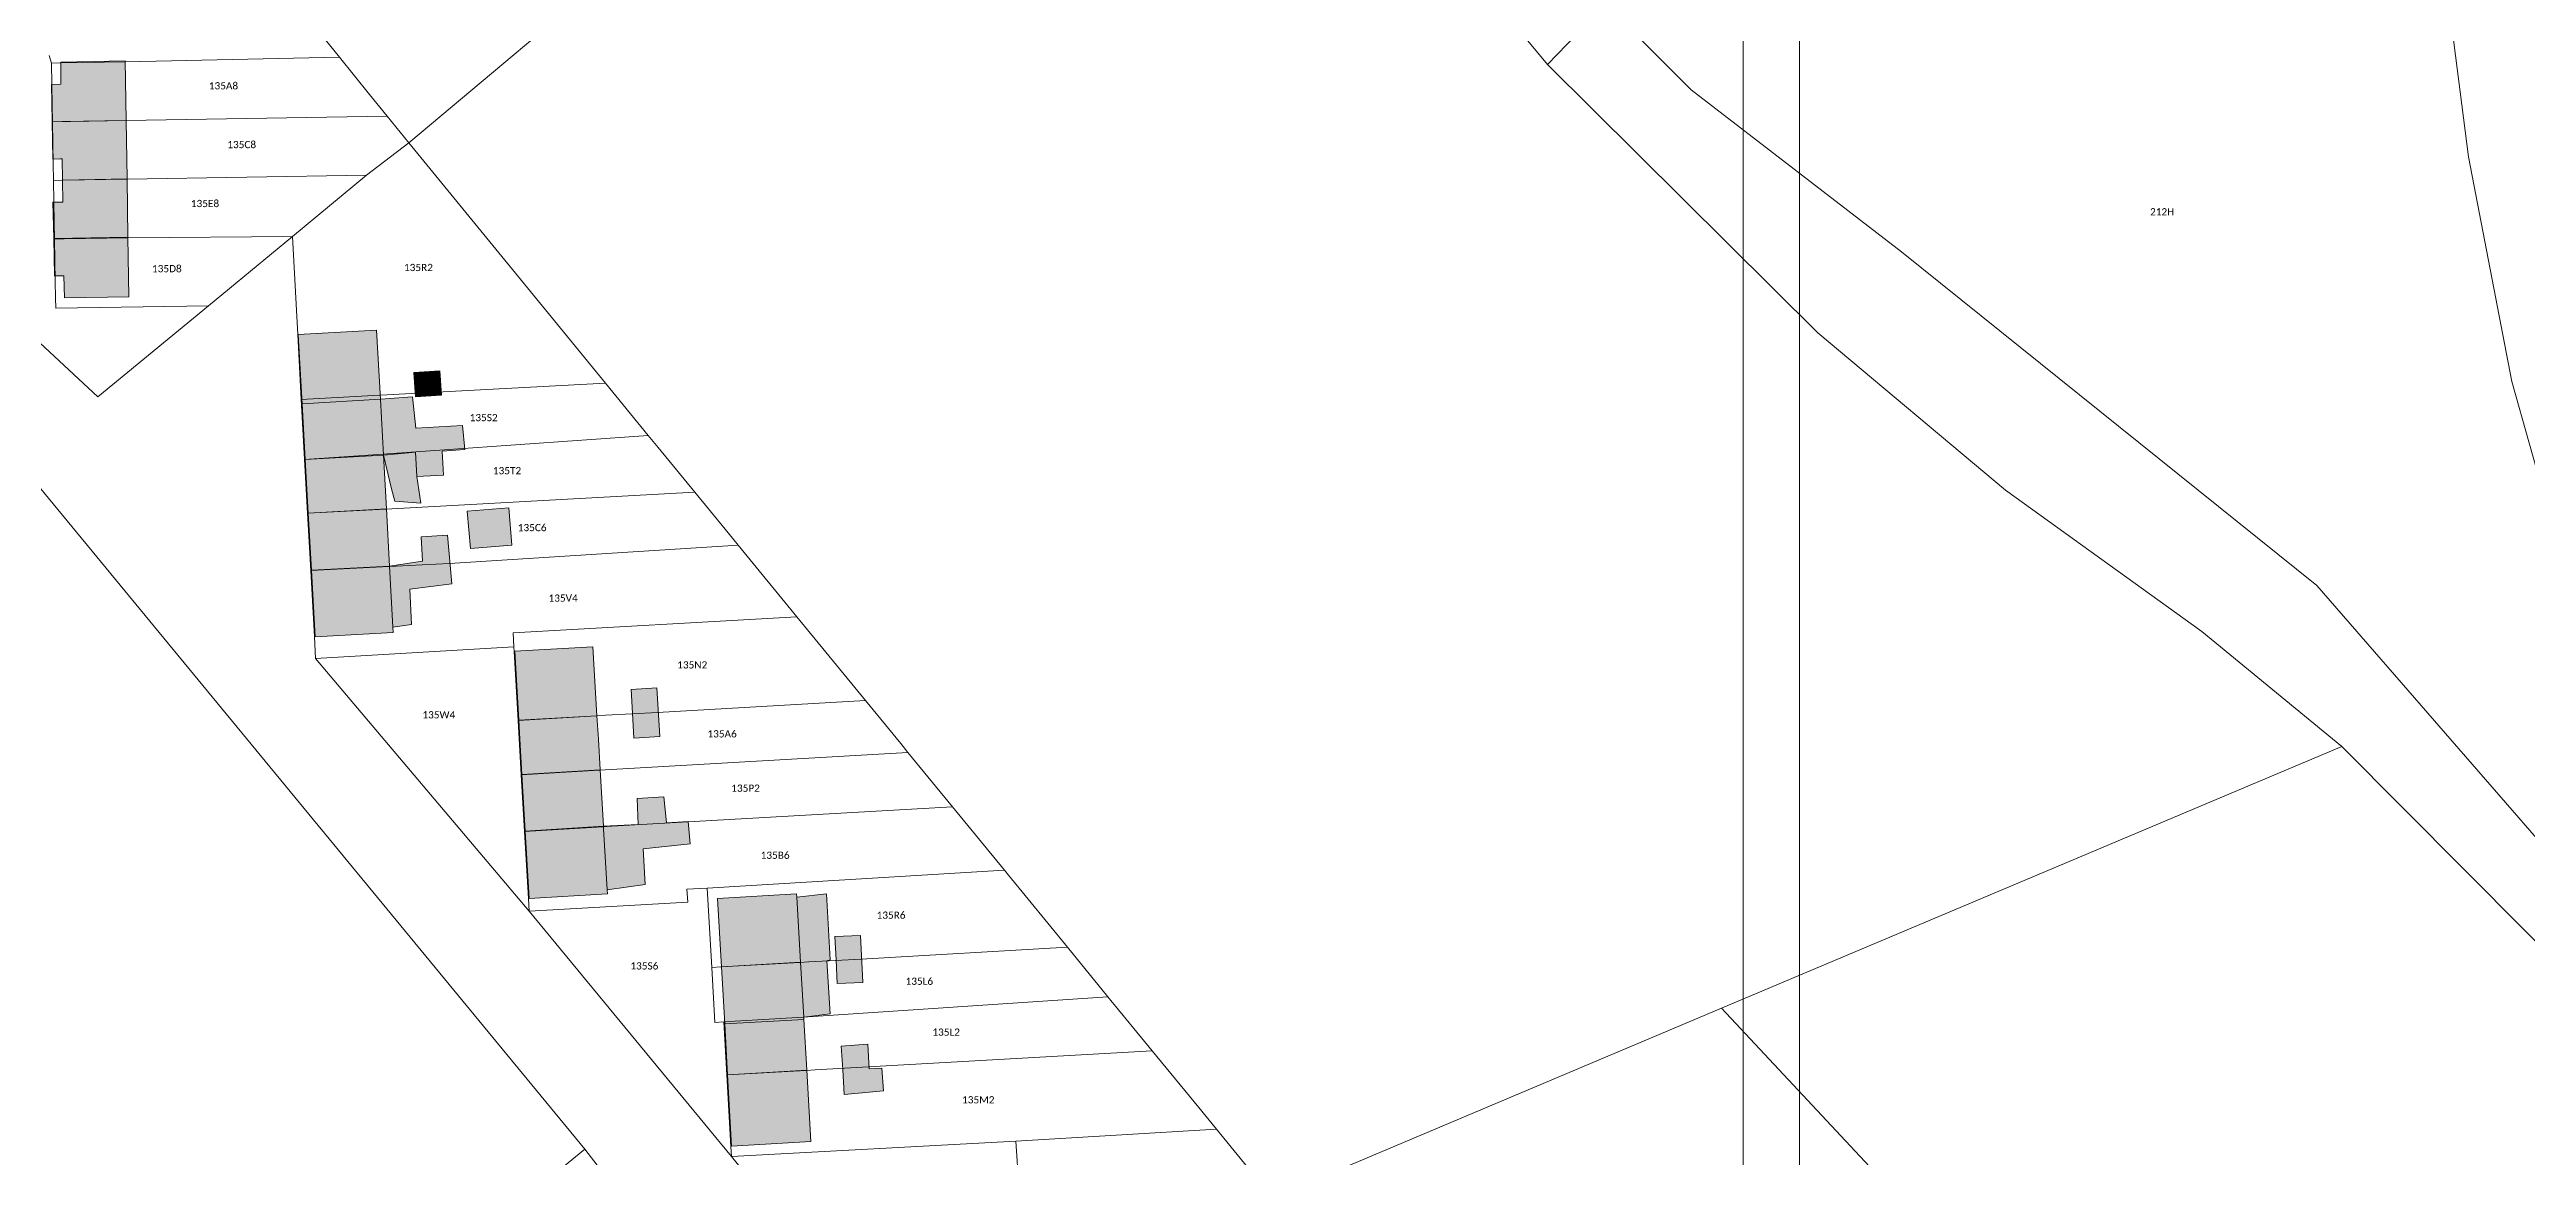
# Model space of a CAD drawing. Header units: metres. Extents: x 113120 to 240396, y 120329 to 242116.
# Drawn here: x 119795.6 to 120070.1, y 121128.8 to 121251.4 of the extents above; entities that cross this region are included whole.
import ezdxf

# ---------------------------------------------------------------- set-up
doc = ezdxf.new("R2010")
doc.units = ezdxf.units.M
doc.header["$LTSCALE"] = 3
doc.layers.get('0').update_dxf_attribs({"lineweight": 0})
for name, color, linetype, lineweight in [('Bpn_CaPa', 78, 'Continuous', 0), ('Bpn_ReBu', 4, 'Continuous', 0), ('Bpt_CaNu', 7, 'Continuous', 0), ('Hachure bâtiment', 11, 'Continuous', 0)]:
    doc.layers.add(name, color=color, linetype=linetype, lineweight=lineweight)
doc.styles.add('Legend', font='')
doc.styles.get('Legend').set_extended_font_data('Calibri')

msp = doc.modelspace()

# ---------------------------------------------------------------- hatches: boundary and pattern name
at = {"layer": 'Hachure bâtiment'}
h = msp.add_hatch(color=256, dxfattribs=at)
h.dxf.hatch_style = 1
h.paths.add_polyline_path([(119804.07, 121243.56), (119795.86, 121243.42), (119795.8, 121247.54), (119796.82, 121247.59), (119796.82, 121250.03), (119803.96, 121250.17)])
h = msp.add_hatch(color=256, dxfattribs=at)
h.dxf.hatch_style = 1
h.paths.add_polyline_path([(119804.17, 121237.11), (119797.02, 121236.95), (119796.98, 121239.3), (119796.75, 121239.29), (119795.93, 121239.28), (119795.86, 121243.42), (119804.07, 121243.56)])
h = msp.add_hatch(color=256, dxfattribs=at)
h.dxf.hatch_style = 1
h.paths.add_polyline_path([(119804.27, 121230.62), (119796.05, 121230.48), (119795.95, 121234.49), (119797.05, 121234.52), (119797.02, 121236.95), (119804.17, 121237.11)])
h = msp.add_hatch(color=256, dxfattribs=at)
h.dxf.hatch_style = 1
h.paths.add_polyline_path([(119804.37, 121224.01), (119797.22, 121223.89), (119797.18, 121226.34), (119796.23, 121226.34), (119796.12, 121226.34), (119796.05, 121230.48), (119804.27, 121230.62)])
h = msp.add_hatch(color=256, dxfattribs=at)
h.dxf.hatch_style = 1
h.paths.add_polyline_path([(119832.24, 121212.68), (119823.58, 121212.17), (119823.15, 121219.85), (119831.82, 121220.32)])
h = msp.add_hatch(color=256, dxfattribs=at)
h.dxf.hatch_style = 1
h.paths.add_polyline_path([(119839.02, 121213.12), (119836.12, 121212.95), (119835.95, 121215.62), (119838.85, 121215.8)])
h = msp.add_hatch(color=256, dxfattribs=at)
h.dxf.hatch_style = 1
h.paths.add_polyline_path([(119832.58, 121206.48), (119823.92, 121206.01), (119823.58, 121212.17), (119832.24, 121212.68)])
h = msp.add_hatch(color=256, dxfattribs=at)
h.dxf.hatch_style = 1
h.paths.add_polyline_path([(119836.17, 121209.45), (119841.35, 121209.77), (119841.6, 121207.12), (119839.1, 121206.9), (119839.25, 121204.27), (119836.3, 121204.1), (119836.15, 121206.82), (119832.58, 121206.48), (119832.24, 121212.68), (119835.82, 121212.95)])
h = msp.add_hatch(color=256, dxfattribs=at)
h.dxf.hatch_style = 1
h.paths.add_polyline_path([(119832.91, 121200.52), (119824.25, 121200.05), (119823.92, 121206.01), (119832.58, 121206.48)])
h = msp.add_hatch(color=256, dxfattribs=at)
h.dxf.hatch_style = 1
h.paths.add_polyline_path([(119836.3, 121204.1), (119836.71, 121201.16), (119833.83, 121201.37), (119833.49, 121202.75), (119832.58, 121206.48), (119836.15, 121206.82)])
h = msp.add_hatch(color=256, dxfattribs=at)
h.dxf.hatch_style = 1
h.paths.add_polyline_path([(119833.26, 121194.18), (119824.6, 121193.72), (119824.25, 121200.05), (119832.91, 121200.52)])
h = msp.add_hatch(color=256, dxfattribs=at)
h.dxf.hatch_style = 1
h.paths.add_polyline_path([(119842.23, 121196.13), (119841.88, 121200.27), (119846.48, 121200.65), (119846.82, 121196.51)])
h = msp.add_hatch(color=256, dxfattribs=at)
h.dxf.hatch_style = 1
h.paths.add_polyline_path([(119840.15, 121192.2), (119835.5, 121191.62), (119835.7, 121187.7), (119833.64, 121187.43), (119833.26, 121194.18), (119836.92, 121194.72), (119836.77, 121197.42), (119839.7, 121197.62)])
h = msp.add_hatch(color=256, dxfattribs=at)
h.dxf.hatch_style = 1
h.paths.add_polyline_path([(119833.64, 121187.43), (119833.67, 121186.82), (119825, 121186.35), (119824.6, 121193.72), (119833.26, 121194.18)])
h = msp.add_hatch(color=256, dxfattribs=at)
h.dxf.hatch_style = 1
h.paths.add_polyline_path([(119856.25, 121177.61), (119847.58, 121177.11), (119847.14, 121184.75), (119855.8, 121185.25)])
h = msp.add_hatch(color=256, dxfattribs=at)
h.dxf.hatch_style = 1
h.paths.add_polyline_path([(119863.2, 121175.3), (119860.35, 121175.12), (119860.18, 121177.88), (119860.02, 121180.52), (119862.87, 121180.7)])
h = msp.add_hatch(color=256, dxfattribs=at)
h.dxf.hatch_style = 1
h.paths.add_polyline_path([(119856.4, 121175), (119856.6, 121171.6), (119847.93, 121171.1), (119847.7, 121175), (119847.58, 121177.11), (119856.25, 121177.61)])
h = msp.add_hatch(color=256, dxfattribs=at)
h.dxf.hatch_style = 1
h.paths.add_polyline_path([(119856.97, 121165.37), (119848.29, 121164.81), (119847.93, 121171.1), (119856.6, 121171.6)])
h = msp.add_hatch(color=256, dxfattribs=at)
h.dxf.hatch_style = 1
h.paths.add_polyline_path([(119863.95, 121165.75), (119866.37, 121165.9), (119866.57, 121163.4), (119861.37, 121162.85), (119861.6, 121158.9), (119857.38, 121158.33), (119856.98, 121165.09), (119856.97, 121165.37), (119860.82, 121165.55), (119860.72, 121168.45), (119863.65, 121168.62)])
h = msp.add_hatch(color=256, dxfattribs=at)
h.dxf.hatch_style = 1
h.paths.add_polyline_path([(119856.98, 121165.09), (119857.38, 121158.33), (119857.4, 121157.87), (119848.72, 121157.37), (119848.29, 121164.81), (119856.97, 121165.37)])
h = msp.add_hatch(color=256, dxfattribs=at)
h.dxf.hatch_style = 1
h.paths.add_polyline_path([(119878.39, 121157.5), (119878.81, 121150.29), (119870.04, 121149.79), (119869.6, 121157.37), (119878.37, 121157.87)])
h = msp.add_hatch(color=256, dxfattribs=at)
h.dxf.hatch_style = 1
h.paths.add_polyline_path([(119882.1, 121150.57), (119881.72, 121150.46), (119882.11, 121144.56), (119881.8, 121144.52), (119879.16, 121144.22), (119878.81, 121150.29), (119878.39, 121157.5), (119881.67, 121157.87)])
h = msp.add_hatch(color=256, dxfattribs=at)
h.dxf.hatch_style = 1
h.paths.add_polyline_path([(119885.7, 121148.05), (119882.87, 121147.92), (119882.74, 121150.55), (119882.62, 121153.15), (119885.45, 121153.27)])
h = msp.add_hatch(color=256, dxfattribs=at)
h.dxf.hatch_style = 1
h.paths.add_polyline_path([(119879.16, 121144.22), (119879.17, 121143.96), (119870.4, 121143.46), (119870.04, 121149.79), (119878.81, 121150.29)])
h = msp.add_hatch(color=256, dxfattribs=at)
h.dxf.hatch_style = 1
h.paths.add_polyline_path([(119879.5, 121138.33), (119870.72, 121137.83), (119870.4, 121143.46), (119879.17, 121143.96)])
h = msp.add_hatch(color=256, dxfattribs=at)
h.dxf.hatch_style = 1
h.paths.add_polyline_path([(119886.42, 121138.47), (119887.8, 121138.55), (119888.02, 121136.05), (119883.65, 121135.63), (119883.48, 121138.4), (119883.32, 121141), (119886.25, 121141.2)])
h = msp.add_hatch(color=256, dxfattribs=at)
h.dxf.hatch_style = 1
h.paths.add_polyline_path([(119879.95, 121130.42), (119871.17, 121129.9), (119870.72, 121137.83), (119879.5, 121138.33)])

# ---------------------------------------------------------------- linework, layer by layer
at = {"flags": 128}
for points in [[(119983.27, 120717.46), (120508.27, 120717.46), (120508.27, 121459.96), (119983.27, 121459.96)], [(119989.52, 120723.71), (120502.02, 120723.71), (120502.02, 121453.71), (119989.52, 121453.71)]]:
    msp.add_lwpolyline(points, close=True, dxfattribs=at)
at = {"layer": 'Bpn_CaPa'}
for points in [[(119968.02, 121256.46), (119966.68, 121255.05), (119963.74, 121251.99), (119961.59, 121249.75), (119927.31, 121291), (119814.19, 121456.84), (119804.89, 121470.98), (119810.1, 121474.64), (119905.82, 121335.93), (119935.53, 121296.44), (119957.59, 121269.29), (119968.02, 121256.46)], [(119785, 121342.22), (119859.89, 121261.66), (119835.38, 121241.08), (119832.98, 121244.05), (119831.05, 121246.43), (119827.71, 121250.56), (119810.72, 121271.56), (119766.3, 121326.46), (119785, 121342.22)], [(119968.02, 121256.46), (119977.53, 121266.37), (120015.94, 121260.73), (120061.68, 121255.08), (120063.66, 121239.53), (120068.48, 121214.63), (120080.22, 121172.99), (120084.29, 121161.46), (120088.72, 121152.1), (120082.75, 121150.74), (120046.87, 121192.03), (120000.84, 121229.02), (119977.5, 121246.96), (119968.02, 121256.46)], [(119795.81, 121249.91), (119796.86, 121249.93), (119803.98, 121250.05), (119827.71, 121250.56), (119831.05, 121246.43), (119832.98, 121244.05), (119804.08, 121243.55), (119796.97, 121243.43), (119795.92, 121243.41), (119795.88, 121245.26), (119795.85, 121247.56), (119795.81, 121249.91)], [(119796.03, 121236.91), (119795.99, 121238.76), (119795.96, 121241.06), (119795.92, 121243.41), (119796.97, 121243.43), (119804.08, 121243.55), (119832.98, 121244.05), (119835.38, 121241.08), (119830.69, 121237.48), (119804.19, 121237.05), (119797.08, 121236.93), (119796.03, 121236.91)], [(119835.38, 121241.08), (119857.19, 121214.46), (119832.95, 121213.16), (119832.15, 121213.11), (119823.48, 121212.64), (119823.09, 121219.83), (119822.9, 121223.19), (119822.49, 121230.7), (119830.69, 121237.48), (119835.38, 121241.08)], [(119796.03, 121236.91), (119797.08, 121236.93), (119804.19, 121237.05), (119830.69, 121237.48), (119822.49, 121230.7), (119804.29, 121230.55), (119797.19, 121230.43), (119796.14, 121230.42), (119796.1, 121232.26), (119796.07, 121234.56), (119796.03, 121236.91)], [(119813.19, 121223.03), (119796.26, 121222.76), (119796.24, 121223.92), (119796.21, 121225.77), (119796.17, 121228.06), (119796.14, 121230.42), (119797.19, 121230.43), (119804.29, 121230.55), (119822.49, 121230.7), (119813.19, 121223.03)], [(119857.19, 121214.46), (119861.93, 121208.67), (119832.51, 121206.6), (119823.85, 121205.99), (119823.48, 121212.64), (119832.15, 121213.11), (119832.95, 121213.16), (119857.19, 121214.46)], [(119824.18, 121200.03), (119823.85, 121205.99), (119832.51, 121206.6), (119861.93, 121208.67), (119863.03, 121207.33), (119867.08, 121202.38), (119832.85, 121200.5), (119824.18, 121200.03)], [(119824.53, 121193.7), (119824.18, 121200.03), (119832.85, 121200.5), (119867.08, 121202.38), (119870.77, 121197.88), (119871.9, 121196.51), (119839.9, 121194.48), (119836.87, 121194.32), (119834, 121194.18), (119833.2, 121194.14), (119824.53, 121193.7)], [(119847.04, 121185.23), (119825.07, 121183.96), (119824.94, 121186.33), (119824.53, 121193.7), (119833.2, 121194.14), (119834, 121194.18), (119836.87, 121194.32), (119839.9, 121194.48), (119871.9, 121196.51), (119878.39, 121188.58), (119846.95, 121186.79), (119847.04, 121185.23)], [(119878.39, 121188.58), (119885.99, 121179.31), (119862.97, 121177.98), (119860.12, 121177.82), (119857.18, 121177.65), (119856.18, 121177.59), (119847.51, 121177.09), (119847.07, 121184.73), (119847.04, 121185.23), (119846.95, 121186.79), (119878.39, 121188.58)], [(119847.04, 121185.23), (119847.07, 121184.73), (119847.51, 121177.09), (119847.86, 121171.07), (119848.22, 121164.79), (119848.65, 121157.35), (119848.73, 121155.96), (119825.07, 121183.96), (119847.04, 121185.23)], [(119847.51, 121177.09), (119856.18, 121177.59), (119857.18, 121177.65), (119860.12, 121177.82), (119862.97, 121177.98), (119885.99, 121179.31), (119889.91, 121174.52), (119890.71, 121173.54), (119856.53, 121171.57), (119847.86, 121171.07), (119847.51, 121177.09)], [(119895.64, 121167.52), (119857.9, 121165.35), (119856.9, 121165.29), (119848.22, 121164.79), (119847.86, 121171.07), (119856.53, 121171.57), (119890.71, 121173.54), (119895.64, 121167.52)], [(120056.02, 121064.82), (119980.88, 121145.2), (120049.61, 121174.2), (120083.62, 121140.05), (120110.73, 121108.34), (120130.39, 121077.99), (120132.02, 121075.47), (120104.97, 121072.65), (120088.14, 121066.8), (120056.02, 121064.82)], [(119895.64, 121167.52), (119901.4, 121160.49), (119868.47, 121158.5), (119866.22, 121158.37), (119866.3, 121156.96), (119848.73, 121155.96), (119848.65, 121157.35), (119848.22, 121164.79), (119856.9, 121165.29), (119857.9, 121165.35), (119895.64, 121167.52)], [(119870.32, 121143.7), (119870.65, 121137.8), (119871.1, 121129.88), (119871.17, 121128.78), (119848.73, 121155.96), (119866.3, 121156.96), (119866.22, 121158.37), (119868.47, 121158.5), (119868.97, 121149.71), (119869.32, 121143.61), (119870.32, 121143.7)], [(119908.39, 121151.96), (119885.51, 121150.65), (119882.68, 121150.49), (119879.74, 121150.32), (119878.74, 121150.27), (119869.97, 121149.77), (119868.97, 121149.71), (119868.47, 121158.5), (119901.4, 121160.49), (119901.85, 121159.94), (119908.39, 121151.96)], [(119908.39, 121151.96), (119912.88, 121146.47), (119879.09, 121144.21), (119870.32, 121143.7), (119869.32, 121143.61), (119868.97, 121149.71), (119869.97, 121149.77), (119878.74, 121150.27), (119879.74, 121150.32), (119882.68, 121150.49), (119885.51, 121150.65), (119908.39, 121151.96)], [(119870.32, 121143.7), (119879.09, 121144.21), (119912.88, 121146.47), (119917.78, 121140.49), (119880.43, 121138.36), (119879.43, 121138.31), (119870.65, 121137.8), (119870.32, 121143.7)], [(120056.02, 121064.82), (120037.37, 121063.67), (120017.42, 121075.08), (119987.64, 121084.3), (119963.11, 121086.32), (119958.14, 121092.21), (119953.25, 121098), (119946.29, 121106.24), (119946.09, 121106.48), (119941.37, 121112.07), (119936.76, 121117.54), (119936.08, 121118.33), (119931.4, 121123.87), (119931.13, 121124.2), (119980.88, 121145.2), (120056.02, 121064.82)], [(119902.65, 121130.46), (119871.17, 121128.78), (119871.1, 121129.88), (119870.65, 121137.8), (119879.43, 121138.31), (119880.43, 121138.36), (119917.78, 121140.49), (119922.96, 121134.18), (119924.89, 121131.81), (119902.65, 121130.46)], [(119902.65, 121130.46), (119924.89, 121131.81), (119931.13, 121124.2), (119931.4, 121123.87), (119911.57, 121122.78), (119903.14, 121122.31), (119902.8, 121128.28), (119902.65, 121130.46)]]:
    msp.add_lwpolyline(points, close=True, dxfattribs=at)
for points in [[(119927.31, 121291), (119961.59, 121249.75), (119991.55, 121220.04), (120012.35, 121202.58), (120034.12, 121186.93), (120049.61, 121174.2), (119980.88, 121145.2), (119931.13, 121124.2), (119924.89, 121131.81), (119922.96, 121134.18), (119917.78, 121140.49), (119912.88, 121146.47), (119908.39, 121151.96), (119901.85, 121159.94), (119901.4, 121160.49), (119895.64, 121167.52), (119890.71, 121173.54), (119889.91, 121174.52), (119885.99, 121179.31), (119878.39, 121188.58), (119871.9, 121196.51), (119870.77, 121197.88), (119867.08, 121202.38), (119863.03, 121207.33), (119861.93, 121208.67), (119857.19, 121214.46), (119835.38, 121241.08), (119859.89, 121261.66)], [(119791.64, 121265.23), (119796.68, 121277.38), (119810.72, 121271.56), (119810.72, 121271.56), (119827.71, 121250.56), (119803.98, 121250.05), (119796.86, 121249.93), (119795.81, 121249.91), (119795.55, 121250.76)], [(119968.02, 121256.46), (119977.5, 121246.96), (120000.84, 121229.02), (120046.87, 121192.03), (120082.75, 121150.74)], [(120080.22, 121172.99), (120068.48, 121214.63), (120063.66, 121239.53), (120061.68, 121255.08)], [(120225.99, 120895.01), (120182.45, 120992.3), (120170.36, 121017.56), (120158.84, 121037.83), (120145.42, 121057.71), (120132.29, 121072.98), (120132.02, 121075.47), (120130.39, 121077.99), (120110.73, 121108.34), (120083.62, 121140.05), (120049.61, 121174.2), (120034.12, 121186.93), (120012.35, 121202.58), (119991.55, 121220.04), (119961.59, 121249.75), (119963.74, 121251.99)], [(119795.55, 121250.76), (119795.81, 121249.91), (119795.85, 121247.56), (119795.88, 121245.26), (119795.92, 121243.41), (119795.96, 121241.06), (119795.99, 121238.76), (119796.03, 121236.91), (119796.07, 121234.56), (119796.1, 121232.26), (119796.14, 121230.42), (119796.17, 121228.06), (119796.21, 121225.77), (119796.24, 121223.92), (119796.26, 121222.76), (119813.19, 121223.03), (119800.93, 121212.92), (119794.5, 121218.93)], [(119791.67, 121206.34), (119854.9, 121129.59), (119829.14, 121108.44), (119743.66, 121038.38)], [(119829.14, 121108.44), (119854.9, 121129.59), (119856.64, 121127.31)], [(119974.13, 121001.93), (119871.17, 121128.78), (119902.65, 121130.46), (119902.8, 121128.28)]]:
    msp.add_lwpolyline(points, dxfattribs=at)
at = {"layer": 'Bpn_ReBu'}
for points in [[(119804.07, 121243.56), (119795.86, 121243.42), (119795.8, 121247.54), (119796.82, 121247.59), (119796.82, 121250.03), (119803.96, 121250.17), (119804.07, 121243.56)], [(119804.17, 121237.11), (119797.02, 121236.95), (119796.98, 121239.3), (119796.75, 121239.29), (119795.93, 121239.28), (119795.86, 121243.42), (119804.07, 121243.56), (119804.17, 121237.11)], [(119804.27, 121230.62), (119796.05, 121230.48), (119795.95, 121234.49), (119797.05, 121234.52), (119797.02, 121236.95), (119804.17, 121237.11), (119804.27, 121230.62)], [(119804.37, 121224.01), (119797.22, 121223.89), (119797.18, 121226.34), (119796.23, 121226.34), (119796.12, 121226.34), (119796.05, 121230.48), (119804.27, 121230.62), (119804.37, 121224.01)], [(119832.24, 121212.68), (119823.58, 121212.17), (119823.15, 121219.85), (119831.82, 121220.32), (119832.24, 121212.68)], [(119839.02, 121213.12), (119836.12, 121212.95), (119835.95, 121215.62), (119838.85, 121215.8), (119839.02, 121213.12)], [(119832.58, 121206.48), (119823.92, 121206.01), (119823.58, 121212.17), (119832.24, 121212.68), (119832.58, 121206.48)], [(119836.17, 121209.45), (119841.35, 121209.77), (119841.6, 121207.12), (119839.1, 121206.9), (119839.25, 121204.27), (119836.3, 121204.1), (119836.15, 121206.82), (119832.58, 121206.48), (119832.24, 121212.68), (119835.82, 121212.95), (119836.17, 121209.45)], [(119832.91, 121200.52), (119824.25, 121200.05), (119823.92, 121206.01), (119832.58, 121206.48), (119832.91, 121200.52)], [(119836.3, 121204.1), (119836.71, 121201.16), (119833.83, 121201.37), (119833.49, 121202.75), (119832.58, 121206.48), (119836.15, 121206.82), (119836.3, 121204.1)], [(119833.26, 121194.18), (119824.6, 121193.72), (119824.25, 121200.05), (119832.91, 121200.52), (119833.26, 121194.18)], [(119842.23, 121196.13), (119841.88, 121200.27), (119846.48, 121200.65), (119846.82, 121196.51), (119842.23, 121196.13)], [(119840.15, 121192.2), (119835.5, 121191.62), (119835.7, 121187.7), (119833.64, 121187.43), (119833.26, 121194.18), (119836.92, 121194.72), (119836.77, 121197.42), (119839.7, 121197.62), (119840.15, 121192.2)], [(119833.64, 121187.43), (119833.67, 121186.82), (119825, 121186.35), (119824.6, 121193.72), (119833.26, 121194.18), (119833.64, 121187.43)], [(119856.25, 121177.61), (119847.58, 121177.11), (119847.14, 121184.75), (119855.8, 121185.25), (119856.25, 121177.61)], [(119863.2, 121175.3), (119860.35, 121175.12), (119860.18, 121177.88), (119860.02, 121180.52), (119862.87, 121180.7), (119863.2, 121175.3)], [(119856.4, 121175), (119856.6, 121171.6), (119847.93, 121171.1), (119847.7, 121175), (119847.58, 121177.11), (119856.25, 121177.61), (119856.4, 121175)], [(119856.97, 121165.37), (119848.29, 121164.81), (119847.93, 121171.1), (119856.6, 121171.6), (119856.97, 121165.37)], [(119863.95, 121165.75), (119866.37, 121165.9), (119866.57, 121163.4), (119861.37, 121162.85), (119861.6, 121158.9), (119857.38, 121158.33), (119856.98, 121165.09), (119856.97, 121165.37), (119860.82, 121165.55), (119860.72, 121168.45), (119863.65, 121168.62), (119863.95, 121165.75)], [(119856.98, 121165.09), (119857.38, 121158.33), (119857.4, 121157.87), (119848.72, 121157.37), (119848.29, 121164.81), (119856.97, 121165.37), (119856.98, 121165.09)], [(119878.39, 121157.5), (119878.81, 121150.29), (119870.04, 121149.79), (119869.6, 121157.37), (119878.37, 121157.87), (119878.39, 121157.5)], [(119882.1, 121150.57), (119881.72, 121150.46), (119882.11, 121144.56), (119881.8, 121144.52), (119879.16, 121144.22), (119878.81, 121150.29), (119878.39, 121157.5), (119881.67, 121157.87), (119882.1, 121150.57)], [(119885.7, 121148.05), (119882.87, 121147.92), (119882.74, 121150.55), (119882.62, 121153.15), (119885.45, 121153.27), (119885.7, 121148.05)], [(119879.16, 121144.22), (119879.17, 121143.96), (119870.4, 121143.46), (119870.04, 121149.79), (119878.81, 121150.29), (119879.16, 121144.22)], [(119879.5, 121138.33), (119870.72, 121137.83), (119870.4, 121143.46), (119879.17, 121143.96), (119879.5, 121138.33)], [(119886.42, 121138.47), (119887.8, 121138.55), (119888.02, 121136.05), (119883.65, 121135.63), (119883.48, 121138.4), (119883.32, 121141), (119886.25, 121141.2), (119886.42, 121138.47)], [(119879.95, 121130.42), (119871.17, 121129.9), (119870.72, 121137.83), (119879.5, 121138.33), (119879.95, 121130.42)]]:
    msp.add_lwpolyline(points, close=True, dxfattribs=at)

# ---------------------------------------------------------------- texts
at = {"layer": 'Bpt_CaNu', "char_height": 0.8, "attachment_point": 7, "style": 'Legend'}
for s, insert in [('135A8', (119813.23, 121246.99)), ('135C8', (119815.28, 121240.48)), ('135E8', (119811.24, 121233.95)), ('212H', (120028.37, 121233.04)), ('135D8', (119806.93, 121226.73)), ('135R2', (119834.86, 121226.86)), ('135S2', (119842.14, 121210.23)), ('135T2', (119844.71, 121204.35)), ('135C6', (119847.47, 121198.04)), ('135V4', (119850.88, 121190.23)), ('135N2', (119865.14, 121182.83)), ('135W4', (119836.9, 121177.3)), ('135A6', (119868.49, 121175.19)), ('135P2', (119871.13, 121169.17)), ('135B6', (119874.39, 121161.74)), ('135R6', (119887.24, 121155.1)), ('135S6', (119859.95, 121149.48)), ('135L6', (119890.45, 121147.78)), ('135L2', (119893.42, 121142.14)), ('135M2', (119896.71, 121134.64))]:
    msp.add_mtext(s, dxfattribs=dict(at, insert=insert))

doc.saveas('drawing.dxf')
